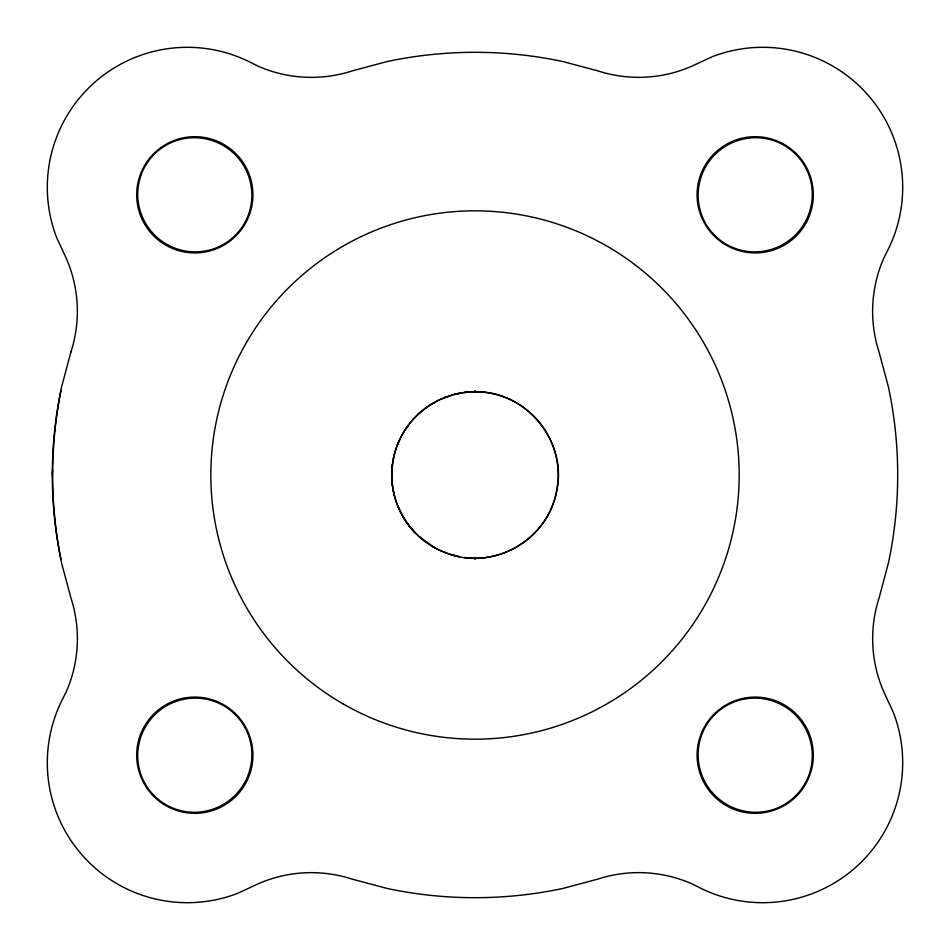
<?xml version="1.0" encoding="UTF-8"?>
<svg xmlns="http://www.w3.org/2000/svg" width="950" height="950" viewBox="0 0 950 950"><rect width="100%" height="100%" fill="white"/><g stroke="black" fill="none" stroke-linecap="round" stroke-linejoin="round"><path stroke-width="1.43" d="M475 390.664L474.976 391.792L464.574 392.445L454.278 394.416L461.082 393.003M52.333 475.475L52.571 470.167M475 391.186L474.964 391.792C525.303 390.153 567.756 441.441 556.736 490.592C549.242 536.845 497.954 568.872 453.138 555.251M61.026 390.462C49.863 446.156 49.863 503.844 61.026 559.538M399.689 439.613C390.759 458.553 389.358 480.854 395.877 500.757M393.264 459.42L394.404 454.302M397.634 444.374C402.788 431.407 411.231 419.793 421.966 410.887M404.747 430.421L407.681 426.087M418.012 414.378L426.087 407.681M427.262 406.885L426.063 407.704L439.577 399.713L454.302 394.404M430.386 404.771L432.749 403.37M444.339 397.646L447.308 396.577M464.55 392.457L469.751 391.958M469.775 558.042L464.598 557.555A83.208 83.208 0 0 0 552.33 444.291A83.208 83.208 0 0 0 410.839 422.026A83.208 83.208 0 0 0 459.491 556.747L449.326 554.147L437.653 549.314M431.882 546.119L439.577 550.288M434.91 547.913L419.508 536.952M423.676 540.443L426.122 542.343M421.966 539.113L414.343 531.964M414.912 532.523C406.303 523.497 399.748 512.561 395.865 500.709M414.378 531.988L407.681 523.913M408.583 525.077L410.911 528.069M404.747 519.579L407.716 523.949M400.223 511.421L404.771 519.626M402.088 515.09L397.634 505.626M393.276 490.639L394.416 495.734M475 558.208L475 559.336M392.445 485.474A59.589 42.477 -90 0 1 392.433 464.621A59.589 42.477 90 0 0 392.445 485.438M70.882 352.106L61.548 387.113A422.691 422.691 0 0 0 61.548 562.887L70.906 597.847A132.097 132.097 0 0 1 65.954 692.396L62.569 699.105A140.018 140.018 0 0 0 237.5 893.392L257.557 884.082A132.086 132.086 0 0 1 352.106 879.118L387.113 888.452A422.691 422.691 0 0 0 562.887 888.452L597.847 879.094A132.097 132.097 0 0 1 692.396 884.046L699.105 887.431A140.018 140.018 0 0 0 893.392 712.5L884.082 692.443A132.086 132.086 0 0 1 879.118 597.894L888.452 562.887A422.691 422.691 0 0 0 888.452 387.113L879.094 352.153A132.086 132.086 0 0 1 884.046 257.604L887.431 250.895A140.018 140.018 0 0 0 712.5 56.608L692.443 65.918A132.086 132.086 0 0 1 597.894 70.882L562.887 61.548A422.691 422.691 0 0 0 387.113 61.548L352.153 70.906A132.097 132.097 0 0 1 257.604 65.954L250.895 62.569A140.018 140.018 0 0 0 56.608 237.5L65.918 257.557A132.086 132.086 0 0 1 70.882 352.106M723.389 243.438A58.116 58.116 0 0 0 813.236 198.027A58.116 58.116 0 0 0 728.994 142.928A58.116 58.116 0 0 0 723.389 243.438M162.984 243.438A58.116 58.116 0 0 0 252.819 198.027A58.116 58.116 0 0 0 168.578 142.928A58.116 58.116 0 0 0 162.984 243.438M162.984 803.842A58.116 58.116 0 0 0 252.819 758.444A58.116 58.116 0 0 0 168.578 703.332A58.116 58.116 0 0 0 162.984 803.842M723.389 803.842A58.116 58.116 0 0 0 813.236 758.444A58.116 58.116 0 0 0 728.994 703.332A58.116 58.116 0 0 0 723.389 803.842M342.914 703.784A264.183 264.183 0 0 0 739.183 475A264.183 264.183 0 0 0 342.914 246.216A264.183 264.183 0 0 0 342.914 703.784M714.673 714.673A57.451 56.881 45 0 0 714.982 795.423A57.451 56.881 45 0 0 795.732 795.732A57.451 56.881 45 0 0 795.423 714.982A57.451 56.881 45 0 0 714.673 714.673M235.327 714.673A57.451 56.881 -45 0 0 154.577 714.982A57.451 56.881 -45 0 0 154.268 795.732A57.451 56.881 -45 0 0 235.018 795.423A57.451 56.881 -45 0 0 235.327 714.673M235.327 235.327A57.451 56.881 45 0 0 235.018 154.577A57.451 56.881 45 0 0 154.268 154.268A57.451 56.881 45 0 0 154.577 235.018A57.451 56.881 45 0 0 235.327 235.327M714.673 235.327A57.451 56.881 -45 0 0 795.423 235.018A57.451 56.881 -45 0 0 795.732 154.268A57.451 56.881 -45 0 0 714.982 154.577A57.451 56.881 -45 0 0 714.673 235.327"/></g></svg>
